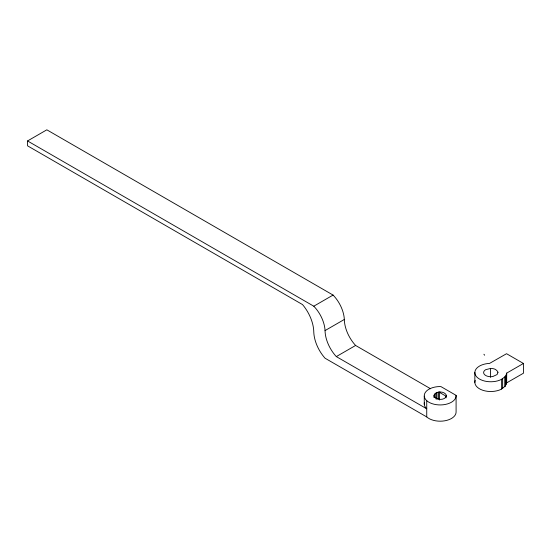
<?xml version="1.0" encoding="UTF-8"?>
<svg xmlns="http://www.w3.org/2000/svg" width="551" height="551" viewBox="0 0 551 551"><rect width="100%" height="100%" fill="white"/><g stroke="black" fill="none" stroke-linecap="round" stroke-linejoin="round"><path stroke-width="0.83" d="M434.05 395.708C435.359 390.611 444.933 390.831 446.579 395.646C445.304 400.77 435.683 400.501 434.05 395.708L434.05 397.416M506.369 384.199L506.672 373.117L523.45 363.46L523.45 373.213L506.672 382.869L505.384 385.982L501.376 389.185A15.924 9.195 0 0 1 482.786 390.28A15.924 9.195 0 0 1 475.196 380.424M523.45 363.46L506.555 353.708L489.557 363.405A15.924 9.195 0 0 0 480.238 365.678L479.515 366.071A15.924 9.195 0 0 0 479.198 378.881A15.924 9.195 0 0 0 501.376 379.432L504.778 376.953L506.369 374.446M424.27 404.262L424.27 396.135A15.924 9.195 0 0 1 439.505 386.561L440.986 386.637L456.09 395.356L456.09 411.611A15.924 9.195 0 0 1 444.953 420.771A15.924 9.195 0 0 1 426.736 416.928L325.049 358.219A27.874 16.089 60 0 1 313.788 332.212A29.499 17.033 60 0 0 302.527 304.579L27.55 145.822L27.55 140.946L46.835 129.816L333.073 295.074A25.009 14.436 60 0 1 344.334 319.456A26.517 15.311 60 0 0 355.602 345.463L430.593 388.758M27.55 140.946L313.788 306.204L333.073 295.074M424.394 402.657A15.924 9.195 0 0 0 426.736 408.801L336.31 356.593A26.517 15.311 60 0 1 325.049 330.586L344.334 319.456M336.31 356.593L355.602 345.463M439.898 392.071L438.438 392.188L438.438 399.034M446.544 395.9L446.055 396.183L439.416 392.346L439.416 400.047M446.434 396.589L446.055 396.183L446.055 397.891M483.902 354.238L484.66 355.223M506.672 373.117L506.672 382.869M505.384 376.23L505.384 385.982M504.778 376.953L504.778 386.706M502.65 378.702L502.65 388.455M501.637 379.253L501.637 389.006M490.424 368.447L490.424 377.387M474.852 372.421L474.852 382.47M436.95 392.553L436.95 399.399M435.972 393.008L435.972 399M434.753 393.889L434.753 397.312M434.195 394.771L434.195 397.333M426.736 400.673L426.736 416.928M456.09 395.356A15.924 9.195 0 0 1 440.855 404.93A15.924 9.195 0 0 1 424.27 396.135M313.788 306.204A25.009 14.436 60 0 1 325.049 330.586M497.939 372.469L497.071 374.549L492.808 376.54A7.17 4.139 0 0 1 485.837 375.568L484.66 374.728A7.17 4.139 0 0 1 485.583 369.721L490.597 368.433A7.17 4.139 0 0 1 495.714 369.569L497.649 371.402L497.939 372.469"/></g></svg>
